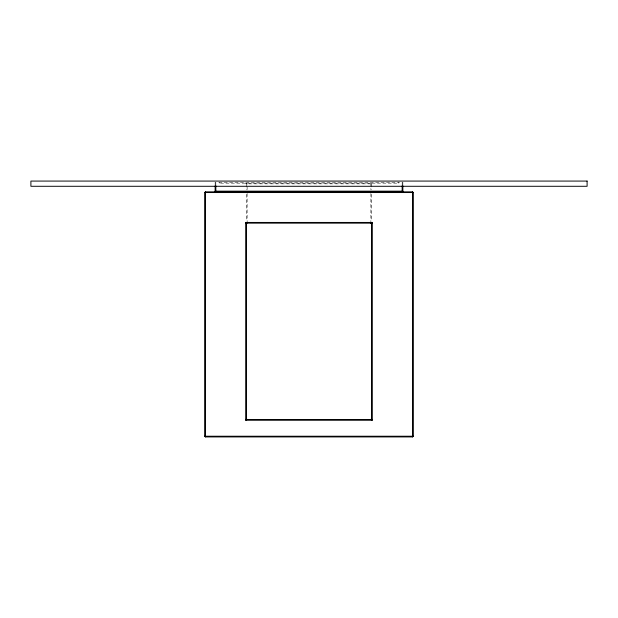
<?xml version="1.0" encoding="UTF-8"?>
<svg xmlns="http://www.w3.org/2000/svg" width="618" height="618" viewBox="0 0 618 618"><rect width="100%" height="100%" fill="white"/><g stroke="black" fill="none" stroke-linecap="round" stroke-linejoin="round"><path stroke-width="0.46" stroke-dasharray="3.09 2.32" d="M247.123 189.641L247.123 183.855L245.732 183.16L246.427 183.855L371.572 183.855L372.268 183.16L370.877 183.855L370.877 189.641M398.687 183.16L399.382 182.464L218.617 182.464L219.313 183.16L398.687 183.16L398.687 182.464M402.859 182.117L402.859 185.732M402.163 182.117L402.163 185.732M371.572 183.855L371.572 189.564M371.572 194.322L371.572 220.974M370.877 193.504L370.877 222.441M247.123 193.504L247.123 222.441M246.427 183.855L246.427 189.564M246.427 194.322L246.427 220.974M219.313 182.464L219.313 183.16M215.836 182.117L215.836 185.732M215.141 182.117L215.141 185.732"/><path stroke-width="0.93" d="M246.427 418.85L245.732 420.24L372.268 420.24L372.268 222.441L245.732 222.441L245.732 420.24L247.123 419.545L370.877 419.545L372.268 420.24L371.572 418.85L371.572 223.832L370.877 222.441L370.877 223.137L371.572 223.832L372.268 222.441L370.877 223.137L247.123 223.137L245.732 222.441L246.427 223.832L246.427 418.85L247.123 419.545M204.712 192.546L205.408 191.85L412.592 191.85L413.287 192.546L413.287 436.231L412.592 436.926L205.408 436.926L204.712 436.231L204.712 192.546L413.287 192.546M402.163 185.732L402.163 191.155L403.554 191.85L402.859 191.155L215.141 191.155L214.446 191.85L215.836 191.155L215.836 185.732M370.877 419.545L371.572 418.85M204.712 436.231L413.287 436.231M412.592 191.85L412.592 436.926M402.859 185.732L402.859 191.155M215.141 185.732L215.141 191.155M205.408 191.85L205.408 436.926M247.123 222.441L246.427 223.832L247.123 222.441M587.1 181.074L30.9 181.074L30.9 186.288L587.1 186.288L587.1 181.074"/></g></svg>
